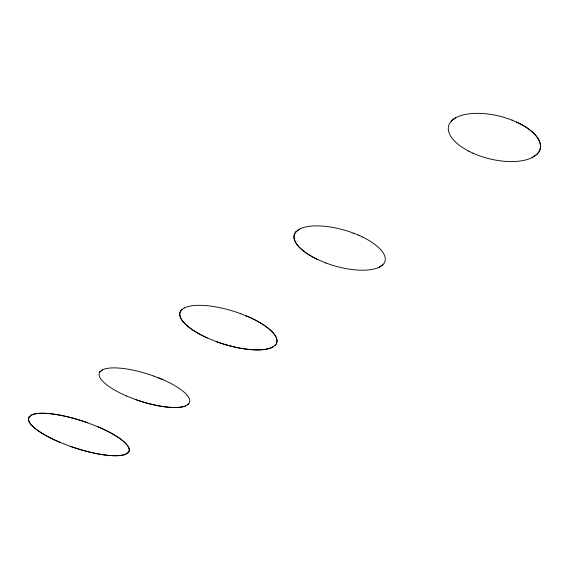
<?xml version="1.0" encoding="UTF-8"?>
<svg xmlns="http://www.w3.org/2000/svg" width="569" height="569" viewBox="0 0 569 569"><rect width="100%" height="100%" fill="white"/><g stroke="black" fill="none" stroke-linecap="round" stroke-linejoin="round"><path stroke-width="0.85" d="M29.04 417.169A52.846 13.919 18.3 0 0 60.641 442.604A52.881 13.933 18.3 0 1 28.991 417.148L31.53 415.007A52.839 13.919 18.3 0 1 87.79 422.845M28.955 417.134L31.53 415.007A52.881 13.933 18.3 0 1 87.811 422.859L97.96 426.8A52.988 13.962 18.3 0 1 128.281 446.779A52.455 13.82 18.3 0 1 128.274 452.504L125.223 454.403L128.281 452.504M99.817 371.927L102.427 369.786M99.774 371.913L102.463 369.807A47.405 14.054 17.9 0 1 154.014 376.13M182.343 309.202L180.963 310.589L184.207 308.007M295.823 231.939L299.394 229.158A47.206 18.535 16.2 0 1 353.804 233.262M325.845 262.985L317.459 259.421A47.206 18.535 16.2 0 1 295.844 231.946L299.443 229.186M187.244 405.071L188.538 404.011L185.551 405.967A47.433 14.061 17.9 0 1 135.138 399.395L126.482 395.988M382.837 264.855L378.918 267.437M536.659 154.562L532.036 157.649L536.667 154.562A47.17 21.885 14 0 0 520.528 123.957L512.022 120.066M216.384 341.613A50.669 17.141 17.4 0 0 271.541 347.666L273.597 346.621M271.498 347.68L275.204 345.333A50.669 17.141 17.4 0 0 250.275 317.63L240.744 313.704M70.279 446.295A52.881 13.933 18.3 0 0 125.187 454.389A52.846 13.919 18.3 0 1 70.279 446.316L60.584 442.582M153.971 376.102L163.004 379.694A47.405 14.054 17.9 0 1 188.503 404.004M353.79 233.233L358.264 235.025M472.761 153.139L476.964 154.868A47.199 21.899 14 0 0 532.079 157.613M158.559 377.852L162.983 379.701M245.595 315.603L250.26 317.63A50.677 17.148 17.4 0 1 275.104 345.305M358.242 235.04L362.531 236.974M468.771 151.226L472.789 153.118M516.368 121.951L520.479 123.964M271.434 347.673A50.677 17.148 17.4 0 1 216.341 341.628L207.216 337.922A50.677 17.148 17.4 0 1 180.97 310.589M184.192 308.021A50.677 17.148 17.4 0 1 240.737 313.718M207.301 337.915A50.669 17.141 17.4 0 1 181.056 310.61M185.487 405.932A47.405 14.054 17.9 0 1 135.173 399.388M126.567 395.988A47.405 14.054 17.9 0 1 99.895 371.941M362.446 236.981A47.206 18.535 16.2 0 1 382.731 264.841L378.869 267.416A47.206 18.535 16.2 0 1 325.774 262.949M317.516 259.436A47.206 18.535 16.2 0 1 295.887 231.996M520.45 123.985A47.199 21.899 14 0 1 536.631 154.555M468.899 151.24A47.199 21.899 14 0 1 451.366 121.105M455.563 117.89A47.199 21.899 14 0 1 512.079 120.166M97.946 426.807A52.839 13.919 18.3 0 1 128.245 452.49M453.152 119.348L451.224 121.09L455.52 117.79L453.152 119.348"/></g></svg>
